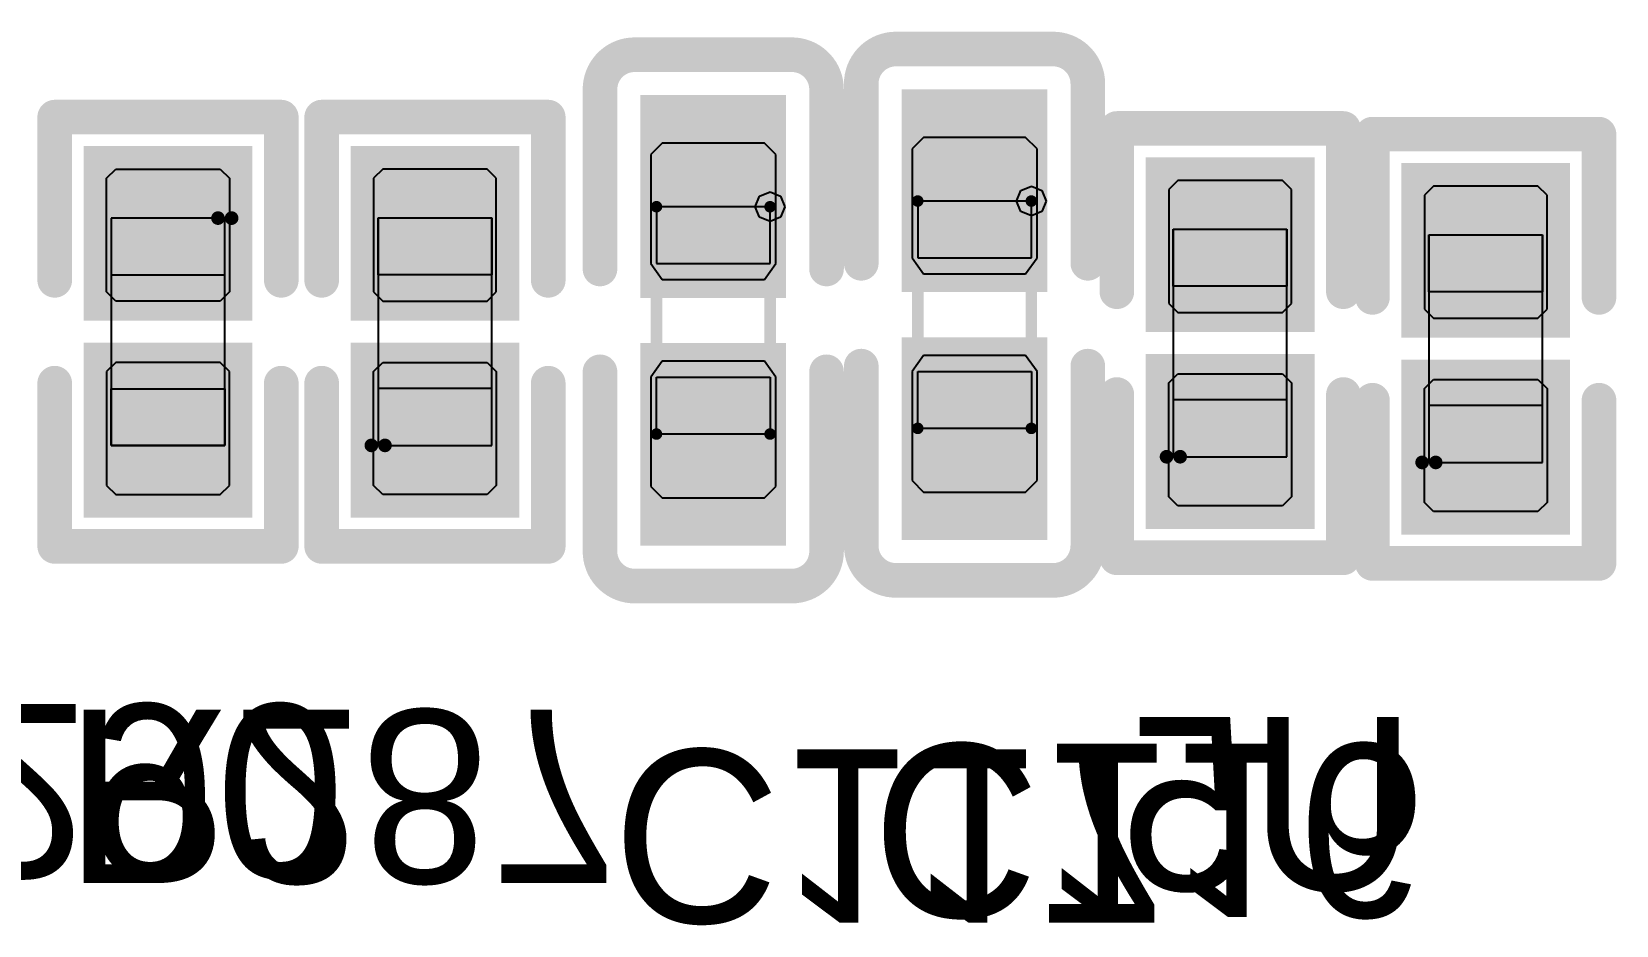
# Model space of a CAD drawing. Header units: millimetres. Extents: x 892 to 1144, y 1011 to 1123.
# Drawn here: x 1018.17 to 1025.15, y 1059.99 to 1063.92 of the extents above; entities that cross this region are included whole.
import ezdxf

# ---------------------------------------------------------------- set-up
doc = ezdxf.new("R2010")
doc.units = ezdxf.units.MM
for name, color, linetype in [('BottomLayer', 5, 'Continuous'), ('BottomOverlay', 54, 'Continuous'), ('BottomPaste', 16, 'Continuous'), ('BottomSolder', 6, 'Continuous'), ('Mechanical15', 56, 'Continuous'), ('Mechanical4', 56, 'Continuous'), ('Mechanical5', 56, 'Continuous'), ('Mechanical6', 56, 'Continuous')]:
    doc.layers.add(name, color=color, linetype=linetype)

msp = doc.modelspace()

# ---------------------------------------------------------------- linework, layer by layer
at = {"layer": 'BottomLayer'}
for points in [[(1020.905, 1063.5901), (1020.905, 1062.8), (1021.445, 1063.5901), (1021.445, 1062.8)], [(1022.055, 1063.6151), (1022.055, 1062.825), (1022.595, 1063.6151), (1022.595, 1062.825)], [(1018.505, 1063.3156), (1018.505, 1062.75), (1019.045, 1063.3156), (1019.045, 1062.75)], [(1020.22, 1062.75), (1020.22, 1063.3156), (1019.68, 1062.75), (1019.68, 1063.3156)], [(1023.72, 1062.7), (1023.72, 1063.2656), (1023.18, 1062.7), (1023.18, 1063.2656)], [(1024.845, 1062.675), (1024.845, 1063.2406), (1024.305, 1062.675), (1024.305, 1063.2406)], [(1020.905, 1062.5), (1020.905, 1061.7099), (1021.445, 1062.5), (1021.445, 1061.7099)], [(1022.055, 1062.525), (1022.055, 1061.7349), (1022.595, 1062.525), (1022.595, 1061.7349)], [(1018.505, 1062.45), (1018.505, 1061.8844), (1019.045, 1062.45), (1019.045, 1061.8844)], [(1020.22, 1061.8844), (1020.22, 1062.45), (1019.68, 1061.8844), (1019.68, 1062.45)], [(1023.72, 1061.8344), (1023.72, 1062.4), (1023.18, 1061.8344), (1023.18, 1062.4)], [(1024.845, 1061.8094), (1024.845, 1062.375), (1024.305, 1061.8094), (1024.305, 1062.375)]]:
    msp.add_solid(points, dxfattribs=at)
at = {"layer": 'BottomOverlay', "const_width": 0.1524}
for points in [[(1020.6764, 1063.6663, -0.414214), (1020.8288, 1063.8187)], [(1021.5212, 1063.8187, -0.414214), (1021.6736, 1063.6663)], [(1021.8264, 1063.6913, -0.414214), (1021.9788, 1063.8437)], [(1022.6712, 1063.8437, -0.414214), (1022.8236, 1063.6913)], [(1020.8288, 1061.4813, -0.414214), (1020.6764, 1061.6337)], [(1021.6736, 1061.6337, -0.414214), (1021.5212, 1061.4813)], [(1021.9788, 1061.5063, -0.414214), (1021.8264, 1061.6587)], [(1022.8236, 1061.6587, -0.414214), (1022.6712, 1061.5063)]]:
    msp.add_lwpolyline(points, format="xyb", dxfattribs=at)
for points in [[(1020.8288, 1063.8187), (1021.5212, 1063.8187)], [(1021.9788, 1063.8437), (1022.6712, 1063.8437)], [(1020.6764, 1062.8762), (1020.6764, 1063.6663)], [(1021.6736, 1062.8762), (1021.6736, 1063.6663)], [(1021.8264, 1062.9012), (1021.8264, 1063.6913)], [(1022.8236, 1062.9012), (1022.8236, 1063.6913)], [(1018.2764, 1063.5442), (1019.2736, 1063.5442)], [(1018.2764, 1062.8262), (1018.2764, 1063.5442)], [(1019.2736, 1062.8262), (1019.2736, 1063.5442)], [(1019.4514, 1062.8262), (1019.4514, 1063.5442)], [(1019.4514, 1063.5442), (1020.4486, 1063.5442)], [(1020.4486, 1062.8262), (1020.4486, 1063.5442)], [(1022.9514, 1062.7762), (1022.9514, 1063.4942)], [(1022.9514, 1063.4942), (1023.9486, 1063.4942)], [(1023.9486, 1062.7762), (1023.9486, 1063.4942)], [(1024.0764, 1062.7512), (1024.0764, 1063.4692)], [(1024.0764, 1063.4692), (1025.0736, 1063.4692)], [(1025.0736, 1062.7512), (1025.0736, 1063.4692)], [(1020.6764, 1061.6337), (1020.6764, 1062.4238)], [(1021.6736, 1061.6337), (1021.6736, 1062.4238)], [(1021.8264, 1061.6587), (1021.8264, 1062.4488)], [(1022.8236, 1061.6587), (1022.8236, 1062.4488)], [(1018.2764, 1061.6558), (1018.2764, 1062.3738)], [(1019.2736, 1061.6558), (1019.2736, 1062.3738)], [(1019.4514, 1061.6558), (1019.4514, 1062.3738)], [(1020.4486, 1061.6558), (1020.4486, 1062.3738)], [(1022.9514, 1061.6058), (1022.9514, 1062.3238)], [(1023.9486, 1061.6058), (1023.9486, 1062.3238)], [(1024.0764, 1061.5808), (1024.0764, 1062.2988)], [(1025.0736, 1061.5808), (1025.0736, 1062.2988)], [(1018.2764, 1061.6558), (1019.2736, 1061.6558)], [(1019.4514, 1061.6558), (1020.4486, 1061.6558)], [(1022.9514, 1061.6058), (1023.9486, 1061.6058)], [(1024.0764, 1061.5808), (1025.0736, 1061.5808)], [(1021.9788, 1061.5063), (1022.6712, 1061.5063)], [(1020.8288, 1061.4813), (1021.5212, 1061.4813)]]:
    msp.add_lwpolyline(points, dxfattribs=at)
at = {"layer": 'BottomOverlay', "const_width": 0.0762}
for points in [[(1020.7907, 1063.8187, 1), (1020.8669, 1063.8187, 1)], [(1020.7907, 1063.8187, 1), (1020.8669, 1063.8187, 1)], [(1021.4831, 1063.8187, 1), (1021.5593, 1063.8187, 1)], [(1021.4831, 1063.8187, 1), (1021.5593, 1063.8187, 1)], [(1021.9407, 1063.8437, 1), (1022.0169, 1063.8437, 1)], [(1021.9407, 1063.8437, 1), (1022.0169, 1063.8437, 1)], [(1022.6331, 1063.8437, 1), (1022.7093, 1063.8437, 1)], [(1022.6331, 1063.8437, 1), (1022.7093, 1063.8437, 1)], [(1020.6383, 1063.6663, 1), (1020.7145, 1063.6663, 1)], [(1020.6383, 1063.6663, 1), (1020.7145, 1063.6663, 1)], [(1021.6355, 1063.6663, 1), (1021.7117, 1063.6663, 1)], [(1021.6355, 1063.6663, 1), (1021.7117, 1063.6663, 1)], [(1021.7883, 1063.6913, 1), (1021.8645, 1063.6913, 1)], [(1021.7883, 1063.6913, 1), (1021.8645, 1063.6913, 1)], [(1022.7855, 1063.6913, 1), (1022.8617, 1063.6913, 1)], [(1022.7855, 1063.6913, 1), (1022.8617, 1063.6913, 1)], [(1018.2383, 1063.5442, 1), (1018.3145, 1063.5442, 1)], [(1018.2383, 1063.5442, 1), (1018.3145, 1063.5442, 1)], [(1019.2355, 1063.5442, 1), (1019.3117, 1063.5442, 1)], [(1019.2355, 1063.5442, 1), (1019.3117, 1063.5442, 1)], [(1019.4133, 1063.5442, 1), (1019.4895, 1063.5442, 1)], [(1019.4133, 1063.5442, 1), (1019.4895, 1063.5442, 1)], [(1020.4105, 1063.5442, 1), (1020.4867, 1063.5442, 1)], [(1020.4105, 1063.5442, 1), (1020.4867, 1063.5442, 1)], [(1022.9133, 1063.4942, 1), (1022.9895, 1063.4942, 1)], [(1022.9133, 1063.4942, 1), (1022.9895, 1063.4942, 1)], [(1023.9105, 1063.4942, 1), (1023.9867, 1063.4942, 1)], [(1023.9105, 1063.4942, 1), (1023.9867, 1063.4942, 1)], [(1024.0383, 1063.4692, 1), (1024.1145, 1063.4692, 1)], [(1024.0383, 1063.4692, 1), (1024.1145, 1063.4692, 1)], [(1025.0355, 1063.4692, 1), (1025.1117, 1063.4692, 1)], [(1025.0355, 1063.4692, 1), (1025.1117, 1063.4692, 1)], [(1021.7883, 1062.9012, 1), (1021.8645, 1062.9012, 1)], [(1022.7855, 1062.9012, 1), (1022.8617, 1062.9012, 1)], [(1018.2383, 1062.8262, 1), (1018.3145, 1062.8262, 1)], [(1019.2355, 1062.8262, 1), (1019.3117, 1062.8262, 1)], [(1019.4133, 1062.8262, 1), (1019.4895, 1062.8262, 1)], [(1020.4105, 1062.8262, 1), (1020.4867, 1062.8262, 1)], [(1020.6383, 1062.8762, 1), (1020.7145, 1062.8762, 1)], [(1021.6355, 1062.8762, 1), (1021.7117, 1062.8762, 1)], [(1022.9133, 1062.7762, 1), (1022.9895, 1062.7762, 1)], [(1023.9105, 1062.7762, 1), (1023.9867, 1062.7762, 1)], [(1024.0383, 1062.7512, 1), (1024.1145, 1062.7512, 1)], [(1025.0355, 1062.7512, 1), (1025.1117, 1062.7512, 1)], [(1020.6383, 1062.4238, 1), (1020.7145, 1062.4238, 1)], [(1021.6355, 1062.4238, 1), (1021.7117, 1062.4238, 1)], [(1021.7883, 1062.4488, 1), (1021.8645, 1062.4488, 1)], [(1022.7855, 1062.4488, 1), (1022.8617, 1062.4488, 1)], [(1018.2383, 1062.3738, 1), (1018.3145, 1062.3738, 1)], [(1019.2355, 1062.3738, 1), (1019.3117, 1062.3738, 1)], [(1019.4133, 1062.3738, 1), (1019.4895, 1062.3738, 1)], [(1020.4105, 1062.3738, 1), (1020.4867, 1062.3738, 1)], [(1022.9133, 1062.3238, 1), (1022.9895, 1062.3238, 1)], [(1023.9105, 1062.3238, 1), (1023.9867, 1062.3238, 1)], [(1024.0383, 1062.2988, 1), (1024.1145, 1062.2988, 1)], [(1025.0355, 1062.2988, 1), (1025.1117, 1062.2988, 1)], [(1018.2383, 1061.6558, 1), (1018.3145, 1061.6558, 1)], [(1018.2383, 1061.6558, 1), (1018.3145, 1061.6558, 1)], [(1019.2355, 1061.6558, 1), (1019.3117, 1061.6558, 1)], [(1019.2355, 1061.6558, 1), (1019.3117, 1061.6558, 1)], [(1019.4133, 1061.6558, 1), (1019.4895, 1061.6558, 1)], [(1019.4133, 1061.6558, 1), (1019.4895, 1061.6558, 1)], [(1020.4105, 1061.6558, 1), (1020.4867, 1061.6558, 1)], [(1020.4105, 1061.6558, 1), (1020.4867, 1061.6558, 1)], [(1020.6383, 1061.6337, 1), (1020.7145, 1061.6337, 1)], [(1020.6383, 1061.6337, 1), (1020.7145, 1061.6337, 1)], [(1021.6355, 1061.6337, 1), (1021.7117, 1061.6337, 1)], [(1021.6355, 1061.6337, 1), (1021.7117, 1061.6337, 1)], [(1021.7883, 1061.6587, 1), (1021.8645, 1061.6587, 1)], [(1021.7883, 1061.6587, 1), (1021.8645, 1061.6587, 1)], [(1022.7855, 1061.6587, 1), (1022.8617, 1061.6587, 1)], [(1022.7855, 1061.6587, 1), (1022.8617, 1061.6587, 1)], [(1022.9133, 1061.6058, 1), (1022.9895, 1061.6058, 1)], [(1022.9133, 1061.6058, 1), (1022.9895, 1061.6058, 1)], [(1023.9105, 1061.6058, 1), (1023.9867, 1061.6058, 1)], [(1023.9105, 1061.6058, 1), (1023.9867, 1061.6058, 1)], [(1024.0383, 1061.5808, 1), (1024.1145, 1061.5808, 1)], [(1024.0383, 1061.5808, 1), (1024.1145, 1061.5808, 1)], [(1025.0355, 1061.5808, 1), (1025.1117, 1061.5808, 1)], [(1025.0355, 1061.5808, 1), (1025.1117, 1061.5808, 1)], [(1021.9407, 1061.5063, 1), (1022.0169, 1061.5063, 1)], [(1021.9407, 1061.5063, 1), (1022.0169, 1061.5063, 1)], [(1022.6331, 1061.5063, 1), (1022.7093, 1061.5063, 1)], [(1022.6331, 1061.5063, 1), (1022.7093, 1061.5063, 1)], [(1020.7907, 1061.4813, 1), (1020.8669, 1061.4813, 1)], [(1020.7907, 1061.4813, 1), (1020.8669, 1061.4813, 1)], [(1021.4831, 1061.4813, 1), (1021.5593, 1061.4813, 1)], [(1021.4831, 1061.4813, 1), (1021.5593, 1061.4813, 1)]]:
    msp.add_lwpolyline(points, format="xyb", close=True, dxfattribs=at)
at = {"layer": 'BottomPaste'}
for p, q in [((1022.1, 1063.455), (1022.05, 1063.405)), ((1022.55, 1063.455), (1022.1, 1063.455)), ((1022.6, 1063.405), (1022.55, 1063.455)), ((1020.95, 1063.43), (1020.9, 1063.38)), ((1020.9, 1063.38), (1020.9, 1062.9)), ((1021.4, 1063.43), (1020.95, 1063.43)), ((1021.45, 1063.38), (1021.4, 1063.43)), ((1021.45, 1062.9), (1021.45, 1063.38)), ((1022.05, 1063.405), (1022.05, 1062.925)), ((1022.6, 1062.925), (1022.6, 1063.405)), ((1018.505, 1063.2756), (1018.545, 1063.3156)), ((1018.545, 1063.3156), (1019.005, 1063.3156)), ((1019.005, 1063.3156), (1019.045, 1063.2756)), ((1019.72, 1063.3156), (1019.68, 1063.2756)), ((1020.18, 1063.3156), (1019.72, 1063.3156)), ((1020.22, 1063.2756), (1020.18, 1063.3156)), ((1018.505, 1062.775), (1018.505, 1063.2756)), ((1019.045, 1063.2756), (1019.045, 1062.775)), ((1019.68, 1063.2756), (1019.68, 1062.775)), ((1020.22, 1062.775), (1020.22, 1063.2756)), ((1023.22, 1063.2656), (1023.18, 1063.2256)), ((1023.68, 1063.2656), (1023.22, 1063.2656)), ((1023.72, 1063.2256), (1023.68, 1063.2656)), ((1024.345, 1063.2406), (1024.305, 1063.2006)), ((1024.805, 1063.2406), (1024.345, 1063.2406)), ((1024.845, 1063.2006), (1024.805, 1063.2406)), ((1023.18, 1063.2256), (1023.18, 1062.725)), ((1023.72, 1062.725), (1023.72, 1063.2256)), ((1024.305, 1063.2006), (1024.305, 1062.7)), ((1024.845, 1062.7), (1024.845, 1063.2006)), ((1020.9, 1062.9), (1020.95, 1062.83)), ((1021.4, 1062.83), (1021.45, 1062.9)), ((1022.05, 1062.925), (1022.1, 1062.855)), ((1022.55, 1062.855), (1022.6, 1062.925)), ((1020.95, 1062.83), (1021.4, 1062.83)), ((1022.1, 1062.855), (1022.55, 1062.855)), ((1018.545, 1062.735), (1018.505, 1062.775)), ((1019.045, 1062.775), (1019.005, 1062.735)), ((1019.68, 1062.775), (1019.72, 1062.735)), ((1020.18, 1062.735), (1020.22, 1062.775)), ((1019.005, 1062.735), (1018.545, 1062.735)), ((1019.72, 1062.735), (1020.18, 1062.735)), ((1023.18, 1062.725), (1023.22, 1062.685)), ((1023.22, 1062.685), (1023.68, 1062.685)), ((1023.68, 1062.685), (1023.72, 1062.725)), ((1024.305, 1062.7), (1024.345, 1062.66)), ((1024.805, 1062.66), (1024.845, 1062.7)), ((1024.345, 1062.66), (1024.805, 1062.66)), ((1022.1, 1062.495), (1022.05, 1062.425)), ((1022.55, 1062.495), (1022.1, 1062.495)), ((1022.6, 1062.425), (1022.55, 1062.495)), ((1018.545, 1062.465), (1018.505, 1062.425)), ((1018.505, 1062.425), (1018.505, 1061.9244)), ((1019.005, 1062.465), (1018.545, 1062.465)), ((1019.045, 1062.425), (1019.005, 1062.465)), ((1019.045, 1061.9244), (1019.045, 1062.425)), ((1019.68, 1062.425), (1019.72, 1062.465)), ((1019.68, 1061.9244), (1019.68, 1062.425)), ((1019.72, 1062.465), (1020.18, 1062.465)), ((1020.18, 1062.465), (1020.22, 1062.425)), ((1020.22, 1062.425), (1020.22, 1061.9244)), ((1020.95, 1062.47), (1020.9, 1062.4)), ((1021.4, 1062.47), (1020.95, 1062.47)), ((1021.45, 1062.4), (1021.4, 1062.47)), ((1022.05, 1062.425), (1022.05, 1061.945)), ((1022.6, 1061.945), (1022.6, 1062.425)), ((1023.18, 1062.375), (1023.22, 1062.415)), ((1023.22, 1062.415), (1023.68, 1062.415)), ((1023.68, 1062.415), (1023.72, 1062.375)), ((1020.9, 1062.4), (1020.9, 1061.92)), ((1021.45, 1061.92), (1021.45, 1062.4)), ((1023.18, 1061.8744), (1023.18, 1062.375)), ((1023.72, 1062.375), (1023.72, 1061.8744)), ((1024.305, 1062.35), (1024.345, 1062.39)), ((1024.305, 1061.8494), (1024.305, 1062.35)), ((1024.345, 1062.39), (1024.805, 1062.39)), ((1024.805, 1062.39), (1024.845, 1062.35)), ((1024.845, 1062.35), (1024.845, 1061.8494)), ((1018.505, 1061.9244), (1018.545, 1061.8844)), ((1019.005, 1061.8844), (1019.045, 1061.9244)), ((1019.72, 1061.8844), (1019.68, 1061.9244)), ((1020.22, 1061.9244), (1020.18, 1061.8844)), ((1020.9, 1061.92), (1020.95, 1061.87)), ((1021.4, 1061.87), (1021.45, 1061.92)), ((1022.05, 1061.945), (1022.1, 1061.895)), ((1022.55, 1061.895), (1022.6, 1061.945)), ((1018.545, 1061.8844), (1019.005, 1061.8844)), ((1020.18, 1061.8844), (1019.72, 1061.8844)), ((1020.95, 1061.87), (1021.4, 1061.87)), ((1022.1, 1061.895), (1022.55, 1061.895)), ((1023.22, 1061.8344), (1023.18, 1061.8744)), ((1023.72, 1061.8744), (1023.68, 1061.8344)), ((1024.345, 1061.8094), (1024.305, 1061.8494)), ((1024.845, 1061.8494), (1024.805, 1061.8094)), ((1023.68, 1061.8344), (1023.22, 1061.8344)), ((1024.805, 1061.8094), (1024.345, 1061.8094))]:
    msp.add_line(p, q, dxfattribs=at)
for points in [[(1020.905, 1063.5901), (1020.905, 1062.8), (1021.445, 1063.5901), (1021.445, 1062.8)], [(1022.055, 1063.6151), (1022.055, 1062.825), (1022.595, 1063.6151), (1022.595, 1062.825)], [(1018.505, 1063.3156), (1018.505, 1062.75), (1019.045, 1063.3156), (1019.045, 1062.75)], [(1020.22, 1062.75), (1020.22, 1063.3156), (1019.68, 1062.75), (1019.68, 1063.3156)], [(1023.72, 1062.7), (1023.72, 1063.2656), (1023.18, 1062.7), (1023.18, 1063.2656)], [(1024.845, 1062.675), (1024.845, 1063.2406), (1024.305, 1062.675), (1024.305, 1063.2406)], [(1020.905, 1062.5), (1020.905, 1061.7099), (1021.445, 1062.5), (1021.445, 1061.7099)], [(1022.055, 1062.525), (1022.055, 1061.7349), (1022.595, 1062.525), (1022.595, 1061.7349)], [(1018.505, 1062.45), (1018.505, 1061.8844), (1019.045, 1062.45), (1019.045, 1061.8844)], [(1020.22, 1061.8844), (1020.22, 1062.45), (1019.68, 1061.8844), (1019.68, 1062.45)], [(1023.72, 1061.8344), (1023.72, 1062.4), (1023.18, 1061.8344), (1023.18, 1062.4)], [(1024.845, 1061.8094), (1024.845, 1062.375), (1024.305, 1061.8094), (1024.305, 1062.375)]]:
    msp.add_solid(points, dxfattribs=at)
at = {"layer": 'BottomSolder'}
for points in [[(1022.0042, 1063.6659), (1022.0042, 1062.7742), (1022.6458, 1063.6659), (1022.6458, 1062.7742)], [(1020.8542, 1063.6409), (1020.8542, 1062.7492), (1021.4958, 1063.6409), (1021.4958, 1062.7492)], [(1018.4034, 1063.4172), (1018.4034, 1062.6484), (1019.1466, 1063.4172), (1019.1466, 1062.6484)], [(1020.3216, 1062.6484), (1020.3216, 1063.4172), (1019.5784, 1062.6484), (1019.5784, 1063.4172)], [(1023.8216, 1062.5984), (1023.8216, 1063.3672), (1023.0784, 1062.5984), (1023.0784, 1063.3672)], [(1024.9466, 1062.5734), (1024.9466, 1063.3422), (1024.2034, 1062.5734), (1024.2034, 1063.3422)], [(1018.4034, 1062.5516), (1018.4034, 1061.7828), (1019.1466, 1062.5516), (1019.1466, 1061.7828)], [(1020.3216, 1061.7828), (1020.3216, 1062.5516), (1019.5784, 1061.7828), (1019.5784, 1062.5516)], [(1020.8542, 1062.5508), (1020.8542, 1061.6591), (1021.4958, 1062.5508), (1021.4958, 1061.6591)], [(1022.0042, 1062.5758), (1022.0042, 1061.6841), (1022.6458, 1062.5758), (1022.6458, 1061.6841)], [(1023.8216, 1061.7328), (1023.8216, 1062.5016), (1023.0784, 1061.7328), (1023.0784, 1062.5016)], [(1024.9466, 1061.7078), (1024.9466, 1062.4766), (1024.2034, 1061.7078), (1024.2034, 1062.4766)]]:
    msp.add_solid(points, dxfattribs=at)
at = {"layer": 'Mechanical15'}
for p, q in [((1022.5291, 1063.2209), (1022.575, 1063.2399)), ((1022.575, 1063.2399), (1022.6209, 1063.2209)), ((1021.3601, 1063.15), (1021.3791, 1063.1959)), ((1021.3791, 1063.1959), (1021.425, 1063.2149)), ((1021.425, 1063.2149), (1021.4709, 1063.1959)), ((1021.4709, 1063.1959), (1021.4899, 1063.15)), ((1022.575, 1063.175), (1022.075, 1063.175)), ((1022.075, 1063.175), (1022.075, 1062.925)), ((1022.5101, 1063.175), (1022.5291, 1063.2209)), ((1022.5291, 1063.1291), (1022.5101, 1063.175)), ((1022.575, 1062.925), (1022.575, 1063.175)), ((1022.6209, 1063.2209), (1022.6399, 1063.175)), ((1022.6399, 1063.175), (1022.6209, 1063.1291)), ((1021.425, 1063.15), (1020.925, 1063.15)), ((1020.925, 1063.15), (1020.925, 1062.9)), ((1021.3791, 1063.1041), (1021.3601, 1063.15)), ((1021.425, 1063.0851), (1021.3791, 1063.1041)), ((1021.425, 1062.9), (1021.425, 1063.15)), ((1021.4709, 1063.1041), (1021.425, 1063.0851)), ((1021.4899, 1063.15), (1021.4709, 1063.1041)), ((1022.575, 1063.1101), (1022.5291, 1063.1291)), ((1022.6209, 1063.1291), (1022.575, 1063.1101)), ((1020.925, 1062.9), (1021.425, 1062.9)), ((1022.075, 1062.925), (1022.575, 1062.925)), ((1022.075, 1062.175), (1022.075, 1062.425)), ((1022.075, 1062.425), (1022.575, 1062.425)), ((1022.575, 1062.425), (1022.575, 1062.175)), ((1020.925, 1062.15), (1020.925, 1062.4)), ((1020.925, 1062.4), (1021.425, 1062.4)), ((1021.425, 1062.4), (1021.425, 1062.15)), ((1021.425, 1062.15), (1020.925, 1062.15)), ((1022.575, 1062.175), (1022.075, 1062.175))]:
    msp.add_line(p, q, dxfattribs=at)
at = {"layer": 'Mechanical15', "const_width": 0.0508}
for points in [[(1020.925, 1062.15), (1020.925, 1063.15)], [(1020.925, 1063.15), (1021.425, 1063.15)], [(1021.425, 1062.15), (1021.425, 1063.15)], [(1022.075, 1062.175), (1022.075, 1063.175)], [(1022.075, 1063.175), (1022.575, 1063.175)], [(1022.575, 1062.175), (1022.575, 1063.175)], [(1022.075, 1062.175), (1022.575, 1062.175)], [(1020.925, 1062.15), (1021.425, 1062.15)]]:
    msp.add_lwpolyline(points, dxfattribs=at)
at = {"layer": 'Mechanical15', "const_width": 0.0254}
for points in [[(1020.9123, 1063.15, 1), (1020.9377, 1063.15, 1)], [(1020.9123, 1063.15, 1), (1020.9377, 1063.15, 1)], [(1021.4123, 1063.15, 1), (1021.4377, 1063.15, 1)], [(1021.4123, 1063.15, 1), (1021.4377, 1063.15, 1)], [(1022.0623, 1063.175, 1), (1022.0877, 1063.175, 1)], [(1022.0623, 1063.175, 1), (1022.0877, 1063.175, 1)], [(1022.5623, 1063.175, 1), (1022.5877, 1063.175, 1)], [(1022.5623, 1063.175, 1), (1022.5877, 1063.175, 1)], [(1022.0623, 1062.175, 1), (1022.0877, 1062.175, 1)], [(1022.0623, 1062.175, 1), (1022.0877, 1062.175, 1)], [(1022.5623, 1062.175, 1), (1022.5877, 1062.175, 1)], [(1022.5623, 1062.175, 1), (1022.5877, 1062.175, 1)], [(1020.9123, 1062.15, 1), (1020.9377, 1062.15, 1)], [(1020.9123, 1062.15, 1), (1020.9377, 1062.15, 1)], [(1021.4123, 1062.15, 1), (1021.4377, 1062.15, 1)], [(1021.4123, 1062.15, 1), (1021.4377, 1062.15, 1)]]:
    msp.add_lwpolyline(points, format="xyb", close=True, dxfattribs=at)
at = {"layer": 'Mechanical4'}
for p, q in [((1019.0252, 1063.0999), (1018.5251, 1063.0999)), ((1018.5251, 1063.0999), (1018.5251, 1062.0999)), ((1019.0252, 1062.0999), (1019.0252, 1063.0999)), ((1019.6998, 1063.1001), (1019.6998, 1062.1001)), ((1020.1999, 1063.1001), (1019.6998, 1063.1001)), ((1020.1999, 1062.1001), (1020.1999, 1063.1001)), ((1023.1998, 1063.0501), (1023.1998, 1062.0501)), ((1023.6999, 1063.0501), (1023.1998, 1063.0501)), ((1023.6999, 1062.0501), (1023.6999, 1063.0501)), ((1024.3248, 1063.0251), (1024.3248, 1062.0251)), ((1024.8249, 1063.0251), (1024.3248, 1063.0251)), ((1024.8249, 1062.0251), (1024.8249, 1063.0251)), ((1018.5251, 1062.0999), (1019.0252, 1062.0999)), ((1019.6998, 1062.1001), (1020.1999, 1062.1001)), ((1023.1998, 1062.0501), (1023.6999, 1062.0501)), ((1024.3248, 1062.0251), (1024.8249, 1062.0251))]:
    msp.add_line(p, q, dxfattribs=at)
at = {"layer": 'Mechanical5'}
for p, q in [((1019.025, 1063.1), (1018.525, 1063.1)), ((1018.525, 1063.1), (1018.525, 1062.85)), ((1019.025, 1062.85), (1019.025, 1063.1)), ((1019.7, 1062.851), (1019.7, 1063.101)), ((1019.7, 1063.101), (1020.2, 1063.101)), ((1020.2, 1063.101), (1020.2, 1062.851)), ((1023.2, 1062.801), (1023.2, 1063.051)), ((1023.2, 1063.051), (1023.7, 1063.051)), ((1023.7, 1063.051), (1023.7, 1062.801)), ((1024.325, 1062.776), (1024.325, 1063.026)), ((1024.325, 1063.026), (1024.825, 1063.026)), ((1024.825, 1063.026), (1024.825, 1062.776)), ((1018.525, 1062.85), (1019.025, 1062.85)), ((1020.2, 1062.851), (1019.7, 1062.851)), ((1023.7, 1062.801), (1023.2, 1062.801)), ((1024.825, 1062.776), (1024.325, 1062.776)), ((1018.525, 1062.099), (1018.525, 1062.349)), ((1018.525, 1062.349), (1019.025, 1062.349)), ((1019.025, 1062.349), (1019.025, 1062.099)), ((1019.7, 1062.35), (1019.7, 1062.1)), ((1020.2, 1062.35), (1019.7, 1062.35)), ((1020.2, 1062.1), (1020.2, 1062.35)), ((1023.2, 1062.3), (1023.2, 1062.05)), ((1023.7, 1062.3), (1023.2, 1062.3)), ((1023.7, 1062.05), (1023.7, 1062.3)), ((1024.325, 1062.275), (1024.325, 1062.025)), ((1024.825, 1062.275), (1024.325, 1062.275)), ((1024.825, 1062.025), (1024.825, 1062.275)), ((1019.025, 1062.099), (1018.525, 1062.099)), ((1019.7, 1062.1), (1020.2, 1062.1)), ((1023.2, 1062.05), (1023.7, 1062.05)), ((1024.325, 1062.025), (1024.825, 1062.025))]:
    msp.add_line(p, q, dxfattribs=at)
at = {"layer": 'Mechanical6'}
for points, const_width in [([(1019.0549, 1063.0999, 1), (1018.995, 1063.0999, 1)], 0.06), ([(1018.98, 1063.0999, 1), (1019.01, 1063.0999, 1)], 0.03), ([(1019.0399, 1063.0999, 1), (1019.0699, 1063.0999, 1)], 0.03), ([(1019.73, 1062.1001, 1), (1019.6701, 1062.1001, 1)], 0.06), ([(1019.6551, 1062.1001, 1), (1019.6851, 1062.1001, 1)], 0.03), ([(1019.715, 1062.1001, 1), (1019.745, 1062.1001, 1)], 0.03), ([(1023.23, 1062.0501, 1), (1023.1701, 1062.0501, 1)], 0.06), ([(1023.1551, 1062.0501, 1), (1023.1851, 1062.0501, 1)], 0.03), ([(1023.215, 1062.0501, 1), (1023.245, 1062.0501, 1)], 0.03), ([(1024.355, 1062.0251, 1), (1024.2951, 1062.0251, 1)], 0.06), ([(1024.2801, 1062.0251, 1), (1024.3101, 1062.0251, 1)], 0.03), ([(1024.34, 1062.0251, 1), (1024.37, 1062.0251, 1)], 0.03)]:
    msp.add_lwpolyline(points, format="xyb", close=True, dxfattribs=dict(at, const_width=const_width))

# ---------------------------------------------------------------- texts
at = {"layer": 'BottomOverlay', "text_generation_flag": 2}
for s, p in [('R290', (1017.1166, 1060.962)), ('R287', (1018.32, 1060.937)), ('C116', (1021.8742, 1060.7874)), ('C117', (1020.7319, 1060.7624))]:
    msp.add_text(s, height=0.762, rotation=180, dxfattribs=at).set_placement(p)
msp.add_text('U5', height=0.762, dxfattribs=at).set_placement((1024.2704, 1060.1428))

doc.saveas('drawing.dxf')
